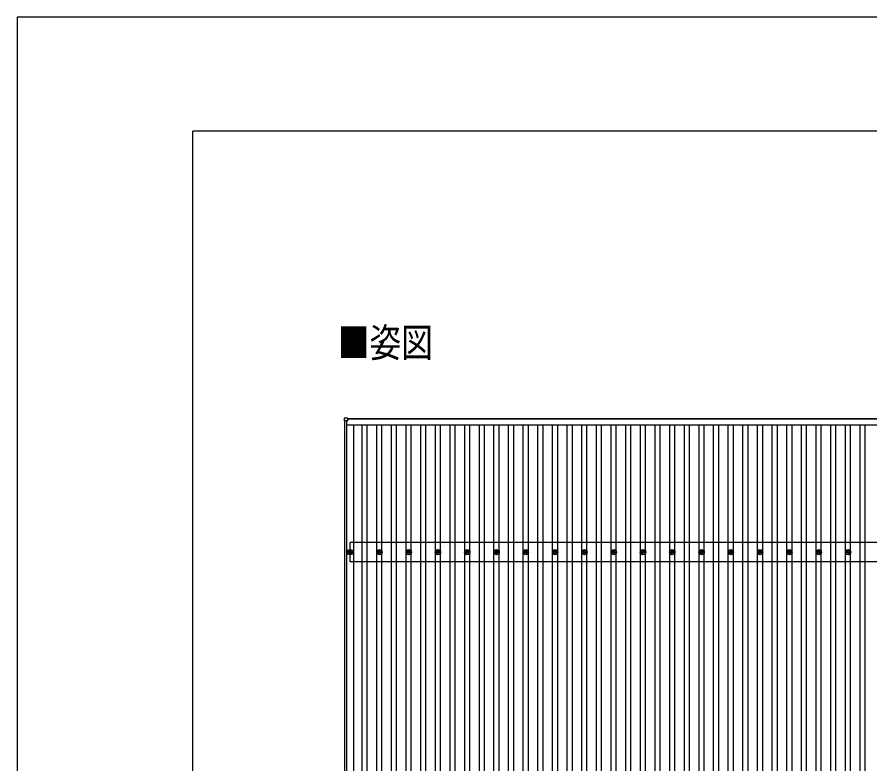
# Model space of a CAD drawing. Units: millimetres, scale not verified. Extents: x -16820 to 16820, y -11880 to 11880.
# Drawn here: x -16820 to -10996, y 6779 to 11880 of the extents above; entities that cross this region are included whole.
import ezdxf
from ezdxf.enums import TextEntityAlignment as Align

# ---------------------------------------------------------------- set-up
doc = ezdxf.new("R2010")
doc.units = ezdxf.units.MM
doc.header["$LTSCALE"] = 50
for name, color, linetype in [('0-2_USER1', 3, 'Continuous'), ('0-4_YKK_13', 4, 'Continuous'), ('0-5_YKK_A1', 4, 'Continuous'), ('0-7_YKK_ZWAK', 7, 'Continuous')]:
    doc.layers.add(name, color=color, linetype=linetype)
doc.styles.add('ＭＳ ゴシック', font='')
doc.styles.get('ＭＳ ゴシック').set_extended_font_data('MS Gothic')

msp = doc.modelspace()

# ---------------------------------------------------------------- linework, layer by layer
at = {"layer": '0-4_YKK_13'}
for p, q in [((-14584.22, 9122.57), (-14584.22, 9140.57)), ((-14583.22, 9141.57), (-14565.22, 9141.57)), ((-14565.22, 9121.57), (-14583.22, 9121.57)), ((-14564.22, 9140.57), (-14564.22, 9122.57)), ((-14555.92, 8226.89), (-14551.5, 8226.89)), ((-14555.92, 8223.39), (-14551.5, 8223.39)), ((-14547.67, 8235.14), (-14547.67, 8230.72)), ((-14547.67, 8219.56), (-14547.67, 8215.14)), ((-14544.17, 8235.14), (-14544.17, 8230.72)), ((-14544.17, 8219.56), (-14544.17, 8215.14)), ((-14540.34, 8226.89), (-14535.92, 8226.89)), ((-14540.34, 8223.39), (-14535.92, 8223.39)), ((-14355.92, 8226.89), (-14351.5, 8226.89)), ((-14355.92, 8223.39), (-14351.5, 8223.39)), ((-14347.67, 8235.14), (-14347.67, 8230.72)), ((-14347.67, 8219.56), (-14347.67, 8215.14)), ((-14344.17, 8235.14), (-14344.17, 8230.72)), ((-14344.17, 8219.56), (-14344.17, 8215.14)), ((-14340.34, 8226.89), (-14335.92, 8226.89)), ((-14340.34, 8223.39), (-14335.92, 8223.39)), ((-14155.92, 8226.89), (-14151.5, 8226.89)), ((-14155.92, 8223.39), (-14151.5, 8223.39)), ((-14147.67, 8235.14), (-14147.67, 8230.72)), ((-14147.67, 8219.56), (-14147.67, 8215.14)), ((-14144.17, 8235.14), (-14144.17, 8230.72)), ((-14144.17, 8219.56), (-14144.17, 8215.14)), ((-14140.34, 8226.89), (-14135.92, 8226.89)), ((-14140.34, 8223.39), (-14135.92, 8223.39)), ((-13955.92, 8226.89), (-13951.5, 8226.89)), ((-13955.92, 8223.39), (-13951.5, 8223.39)), ((-13947.67, 8235.14), (-13947.67, 8230.72)), ((-13947.67, 8219.56), (-13947.67, 8215.14)), ((-13944.17, 8235.14), (-13944.17, 8230.72)), ((-13944.17, 8219.56), (-13944.17, 8215.14)), ((-13940.34, 8226.89), (-13935.92, 8226.89)), ((-13940.34, 8223.39), (-13935.92, 8223.39)), ((-13755.92, 8226.89), (-13751.5, 8226.89)), ((-13755.92, 8223.39), (-13751.5, 8223.39)), ((-13747.67, 8235.14), (-13747.67, 8230.72)), ((-13747.67, 8219.56), (-13747.67, 8215.14)), ((-13744.17, 8235.14), (-13744.17, 8230.72)), ((-13744.17, 8219.56), (-13744.17, 8215.14)), ((-13740.34, 8226.89), (-13735.92, 8226.89)), ((-13740.34, 8223.39), (-13735.92, 8223.39)), ((-13555.92, 8226.89), (-13551.5, 8226.89)), ((-13555.92, 8223.39), (-13551.5, 8223.39)), ((-13547.67, 8235.14), (-13547.67, 8230.72)), ((-13547.67, 8219.56), (-13547.67, 8215.14)), ((-13544.17, 8235.14), (-13544.17, 8230.72)), ((-13544.17, 8219.56), (-13544.17, 8215.14)), ((-13540.34, 8226.89), (-13535.92, 8226.89)), ((-13540.34, 8223.39), (-13535.92, 8223.39)), ((-13355.92, 8226.89), (-13351.5, 8226.89)), ((-13355.92, 8223.39), (-13351.5, 8223.39)), ((-13347.67, 8235.14), (-13347.67, 8230.72)), ((-13347.67, 8219.56), (-13347.67, 8215.14)), ((-13344.17, 8235.14), (-13344.17, 8230.72)), ((-13344.17, 8219.56), (-13344.17, 8215.14)), ((-13340.34, 8226.89), (-13335.92, 8226.89)), ((-13340.34, 8223.39), (-13335.92, 8223.39)), ((-13155.92, 8226.89), (-13151.5, 8226.89)), ((-13155.92, 8223.39), (-13151.5, 8223.39)), ((-13147.67, 8235.14), (-13147.67, 8230.72)), ((-13147.67, 8219.56), (-13147.67, 8215.14)), ((-13144.17, 8235.14), (-13144.17, 8230.72)), ((-13144.17, 8219.56), (-13144.17, 8215.14)), ((-13140.34, 8226.89), (-13135.92, 8226.89)), ((-13140.34, 8223.39), (-13135.92, 8223.39)), ((-12955.92, 8226.89), (-12951.51, 8226.89)), ((-12955.92, 8223.39), (-12951.51, 8223.39)), ((-12947.67, 8235.14), (-12947.67, 8230.72)), ((-12947.67, 8219.56), (-12947.67, 8215.14)), ((-12944.17, 8235.14), (-12944.17, 8230.72)), ((-12944.17, 8219.56), (-12944.17, 8215.14)), ((-12940.34, 8226.89), (-12935.93, 8226.89)), ((-12940.34, 8223.39), (-12935.93, 8223.39)), ((-12755.92, 8226.89), (-12751.51, 8226.89)), ((-12755.92, 8223.39), (-12751.51, 8223.39)), ((-12747.67, 8235.14), (-12747.67, 8230.72)), ((-12747.67, 8219.56), (-12747.67, 8215.14)), ((-12744.17, 8235.14), (-12744.17, 8230.72)), ((-12744.17, 8219.56), (-12744.17, 8215.14)), ((-12740.34, 8226.89), (-12735.93, 8226.89)), ((-12740.34, 8223.39), (-12735.93, 8223.39)), ((-12555.92, 8226.89), (-12551.51, 8226.89)), ((-12555.92, 8223.39), (-12551.51, 8223.39)), ((-12547.67, 8235.14), (-12547.67, 8230.72)), ((-12547.67, 8219.56), (-12547.67, 8215.14)), ((-12544.17, 8235.14), (-12544.17, 8230.72)), ((-12544.17, 8219.56), (-12544.17, 8215.14)), ((-12540.34, 8226.89), (-12535.93, 8226.89)), ((-12540.34, 8223.39), (-12535.93, 8223.39)), ((-12355.92, 8226.89), (-12351.51, 8226.89)), ((-12355.92, 8223.39), (-12351.51, 8223.39)), ((-12347.67, 8235.14), (-12347.67, 8230.72)), ((-12347.67, 8219.56), (-12347.67, 8215.14)), ((-12344.17, 8235.14), (-12344.17, 8230.72)), ((-12344.17, 8219.56), (-12344.17, 8215.14)), ((-12340.34, 8226.89), (-12335.93, 8226.89)), ((-12340.34, 8223.39), (-12335.93, 8223.39)), ((-12155.92, 8226.89), (-12151.51, 8226.89)), ((-12155.92, 8223.39), (-12151.51, 8223.39)), ((-12147.67, 8235.14), (-12147.67, 8230.72)), ((-12147.67, 8219.56), (-12147.67, 8215.14)), ((-12144.17, 8235.14), (-12144.17, 8230.72)), ((-12144.17, 8219.56), (-12144.17, 8215.14)), ((-12140.34, 8226.89), (-12135.93, 8226.89)), ((-12140.34, 8223.39), (-12135.93, 8223.39)), ((-11955.92, 8226.89), (-11951.51, 8226.89)), ((-11955.92, 8223.39), (-11951.51, 8223.39)), ((-11947.67, 8235.14), (-11947.67, 8230.72)), ((-11947.67, 8219.56), (-11947.67, 8215.14)), ((-11944.17, 8235.14), (-11944.17, 8230.72)), ((-11944.17, 8219.56), (-11944.17, 8215.14)), ((-11940.34, 8226.89), (-11935.93, 8226.89)), ((-11940.34, 8223.39), (-11935.93, 8223.39)), ((-11755.92, 8226.89), (-11751.51, 8226.89)), ((-11755.92, 8223.39), (-11751.51, 8223.39)), ((-11747.67, 8235.14), (-11747.67, 8230.72)), ((-11747.67, 8219.56), (-11747.67, 8215.14)), ((-11744.17, 8235.14), (-11744.17, 8230.72)), ((-11744.17, 8219.56), (-11744.17, 8215.14)), ((-11740.34, 8226.89), (-11735.93, 8226.89)), ((-11740.34, 8223.39), (-11735.93, 8223.39)), ((-11555.92, 8226.89), (-11551.51, 8226.89)), ((-11555.92, 8223.39), (-11551.51, 8223.39)), ((-11547.67, 8235.14), (-11547.67, 8230.72)), ((-11547.67, 8219.56), (-11547.67, 8215.14)), ((-11544.17, 8235.14), (-11544.17, 8230.72)), ((-11544.17, 8219.56), (-11544.17, 8215.14)), ((-11540.34, 8226.89), (-11535.93, 8226.89)), ((-11540.34, 8223.39), (-11535.93, 8223.39)), ((-11355.92, 8226.89), (-11351.51, 8226.89)), ((-11355.92, 8223.39), (-11351.51, 8223.39)), ((-11347.67, 8235.14), (-11347.67, 8230.72)), ((-11347.67, 8219.56), (-11347.67, 8215.14)), ((-11344.17, 8235.14), (-11344.17, 8230.72)), ((-11344.17, 8219.56), (-11344.17, 8215.14)), ((-11340.34, 8226.89), (-11335.93, 8226.89)), ((-11340.34, 8223.39), (-11335.93, 8223.39)), ((-11155.92, 8226.89), (-11151.51, 8226.89)), ((-11155.92, 8223.39), (-11151.51, 8223.39)), ((-11147.67, 8235.14), (-11147.67, 8230.72)), ((-11147.67, 8219.56), (-11147.67, 8215.14)), ((-11144.17, 8235.14), (-11144.17, 8230.72)), ((-11144.17, 8219.56), (-11144.17, 8215.14)), ((-11140.34, 8226.89), (-11135.93, 8226.89)), ((-11140.34, 8223.39), (-11135.93, 8223.39))]:
    msp.add_line(p, q, dxfattribs=at)
for centre, radius in [((-14545.92, 8225.14), 18.25), ((-14545.92, 8225.14), 10.15), ((-14545.92, 8225.14), 5.85), ((-14545.92, 8225.14), 5.25), ((-14345.92, 8225.14), 18.25), ((-14345.92, 8225.14), 10.15), ((-14345.92, 8225.14), 5.85), ((-14345.92, 8225.14), 5.25), ((-14145.92, 8225.14), 18.25), ((-14145.92, 8225.14), 10.15), ((-14145.92, 8225.14), 5.85), ((-14145.92, 8225.14), 5.25), ((-13945.92, 8225.14), 18.25), ((-13945.92, 8225.14), 10.15), ((-13945.92, 8225.14), 5.85), ((-13945.92, 8225.14), 5.25), ((-13745.92, 8225.14), 18.25), ((-13745.92, 8225.14), 10.15), ((-13745.92, 8225.14), 5.85), ((-13745.92, 8225.14), 5.25), ((-13545.92, 8225.14), 18.25), ((-13545.92, 8225.14), 10.15), ((-13545.92, 8225.14), 5.85), ((-13545.92, 8225.14), 5.25), ((-13345.92, 8225.14), 18.25), ((-13345.92, 8225.14), 10.15), ((-13345.92, 8225.14), 5.85), ((-13345.92, 8225.14), 5.25), ((-13145.92, 8225.14), 18.25), ((-13145.92, 8225.14), 10.15), ((-13145.92, 8225.14), 5.85), ((-13145.92, 8225.14), 5.25), ((-12945.92, 8225.14), 18.25), ((-12945.92, 8225.14), 10.15), ((-12945.92, 8225.14), 5.85), ((-12945.92, 8225.14), 5.25), ((-12745.92, 8225.14), 18.25), ((-12745.92, 8225.14), 10.15), ((-12745.92, 8225.14), 5.85), ((-12745.92, 8225.14), 5.25), ((-12545.92, 8225.14), 18.25), ((-12545.92, 8225.14), 10.15), ((-12545.92, 8225.14), 5.85), ((-12545.92, 8225.14), 5.25), ((-12345.92, 8225.14), 18.25), ((-12345.92, 8225.14), 10.15), ((-12345.92, 8225.14), 5.85), ((-12345.92, 8225.14), 5.25), ((-12145.92, 8225.14), 18.25), ((-12145.92, 8225.14), 10.15), ((-12145.92, 8225.14), 5.85), ((-12145.92, 8225.14), 5.25), ((-11945.92, 8225.14), 18.25), ((-11945.92, 8225.14), 10.15), ((-11945.92, 8225.14), 5.85), ((-11945.92, 8225.14), 5.25), ((-11745.92, 8225.14), 18.25), ((-11745.92, 8225.14), 10.15), ((-11745.92, 8225.14), 5.85), ((-11745.92, 8225.14), 5.25), ((-11545.92, 8225.14), 18.25), ((-11545.92, 8225.14), 10.15), ((-11545.92, 8225.14), 5.85), ((-11545.92, 8225.14), 5.25), ((-11345.92, 8225.14), 18.25), ((-11345.92, 8225.14), 10.15), ((-11345.92, 8225.14), 5.85), ((-11345.92, 8225.14), 5.25), ((-11145.92, 8225.14), 18.25), ((-11145.92, 8225.14), 10.15), ((-11145.92, 8225.14), 5.85), ((-11145.92, 8225.14), 5.25)]:
    msp.add_circle(centre, radius, dxfattribs=at)
for centre, start, end in [((-14583.22, 9140.57), 90, 180), ((-14583.22, 9122.57), 180, 270), ((-14565.22, 9140.57), 0, 90), ((-14565.22, 9122.57), 270, 0)]:
    msp.add_arc(centre, 1, start, end, dxfattribs=at)
at = {"layer": '0-5_YKK_A1'}
for p, q in [((-14580.92, 3723.15), (-14580.92, 9121.57)), ((-14568.92, 3723.15), (-14568.92, 9121.57)), ((-14568.92, 9095.48), (-9170.92, 9095.48)), ((-14564.22, 9138.27), (-9155.92, 9138.27)), ((-9170.92, 9133.48), (-14564.22, 9133.48)), ((-14520.92, 3754.43), (-14520.92, 9095.48)), ((-14463.42, 3754.43), (-14463.42, 9095.48)), ((-14428.42, 3754.43), (-14428.42, 9095.48)), ((-14363.42, 8230.32), (-14363.42, 9095.48)), ((-14328.42, 8230.32), (-14328.42, 9095.48)), ((-14263.42, 3754.43), (-14263.42, 9095.48)), ((-14228.42, 3754.43), (-14228.42, 9095.48)), ((-14163.42, 8230.32), (-14163.42, 9095.48)), ((-14128.42, 8230.32), (-14128.42, 9095.48)), ((-14063.42, 3754.43), (-14063.42, 9095.48)), ((-14028.42, 3754.43), (-14028.42, 9095.48)), ((-13963.42, 8230.32), (-13963.42, 9095.48)), ((-13928.42, 8230.32), (-13928.42, 9095.48)), ((-13863.42, 3754.43), (-13863.42, 9095.48)), ((-13828.42, 3754.43), (-13828.42, 9095.48)), ((-13763.42, 8230.32), (-13763.42, 9095.48)), ((-13728.42, 8230.32), (-13728.42, 9095.48)), ((-13663.42, 3754.43), (-13663.42, 9095.48)), ((-13628.42, 3754.43), (-13628.42, 9095.48)), ((-13563.42, 8230.32), (-13563.42, 9095.48)), ((-13528.42, 8230.32), (-13528.42, 9095.48)), ((-13463.42, 3754.43), (-13463.42, 9095.48)), ((-13428.42, 3754.43), (-13428.42, 9095.48)), ((-13363.42, 8230.32), (-13363.42, 9095.48)), ((-13328.42, 8230.32), (-13328.42, 9095.48)), ((-13263.42, 3754.43), (-13263.42, 9095.48)), ((-13228.42, 3754.43), (-13228.42, 9095.48)), ((-13163.42, 8230.32), (-13163.42, 9095.48)), ((-13128.42, 8230.32), (-13128.42, 9095.48)), ((-13063.42, 3754.43), (-13063.42, 9095.48)), ((-13028.42, 3754.43), (-13028.42, 9095.48)), ((-12963.42, 8230.33), (-12963.42, 9095.48)), ((-12928.42, 8230.31), (-12928.42, 9095.48)), ((-12863.42, 3754.43), (-12863.42, 9095.48)), ((-12828.42, 3754.43), (-12828.42, 9095.48)), ((-12763.42, 8230.33), (-12763.42, 9095.48)), ((-12728.42, 8230.31), (-12728.42, 9095.48)), ((-12663.42, 3754.43), (-12663.42, 9095.48)), ((-12628.42, 3754.43), (-12628.42, 9095.48)), ((-12563.42, 8230.33), (-12563.42, 9095.48)), ((-12528.42, 8230.31), (-12528.42, 9095.48)), ((-12463.42, 3754.43), (-12463.42, 9095.48)), ((-12428.42, 3754.43), (-12428.42, 9095.48)), ((-12363.42, 8230.33), (-12363.42, 9095.48)), ((-12328.42, 8230.31), (-12328.42, 9095.48)), ((-12263.42, 3754.43), (-12263.42, 9095.48)), ((-12228.42, 3754.43), (-12228.42, 9095.48)), ((-12163.42, 8230.33), (-12163.42, 9095.48)), ((-12128.42, 8230.31), (-12128.42, 9095.48)), ((-12063.42, 3754.43), (-12063.42, 9095.48)), ((-12028.42, 3754.43), (-12028.42, 9095.48)), ((-11963.42, 8230.33), (-11963.42, 9095.48)), ((-11928.42, 8230.31), (-11928.42, 9095.48)), ((-11863.42, 3754.43), (-11863.42, 9095.48)), ((-11828.42, 3754.43), (-11828.42, 9095.48)), ((-11763.42, 8230.33), (-11763.42, 9095.48)), ((-11728.42, 8230.31), (-11728.42, 9095.48)), ((-11663.42, 3754.43), (-11663.42, 9095.48)), ((-11628.42, 3754.43), (-11628.42, 9095.48)), ((-11563.42, 8230.33), (-11563.42, 9095.48)), ((-11528.42, 8230.31), (-11528.42, 9095.48)), ((-11463.42, 3754.43), (-11463.42, 9095.48)), ((-11428.42, 3754.43), (-11428.42, 9095.48)), ((-11363.42, 8230.33), (-11363.42, 9095.48)), ((-11328.42, 8230.31), (-11328.42, 9095.48)), ((-11263.42, 3754.43), (-11263.42, 9095.48)), ((-11228.42, 3754.43), (-11228.42, 9095.48)), ((-11163.42, 8230.33), (-11163.42, 9095.48)), ((-11128.42, 8230.31), (-11128.42, 9095.48)), ((-11063.42, 3754.43), (-11063.42, 9095.48)), ((-11028.42, 3754.43), (-11028.42, 9095.48)), ((-6142.75, 8292.14), (-14545.92, 8292.14)), ((-14545.92, 8158.14), (-14545.92, 8292.14)), ((-14363.42, 6430.32), (-14363.42, 8219.96)), ((-14328.42, 6430.32), (-14328.42, 8219.96)), ((-14163.42, 6430.32), (-14163.42, 8219.96)), ((-14128.42, 6430.32), (-14128.42, 8219.96)), ((-13963.42, 6430.32), (-13963.42, 8219.96)), ((-13928.42, 6430.32), (-13928.42, 8219.96)), ((-13763.42, 6430.32), (-13763.42, 8219.96)), ((-13728.42, 6430.32), (-13728.42, 8219.96)), ((-13563.42, 6430.32), (-13563.42, 8219.96)), ((-13528.42, 6430.32), (-13528.42, 8219.96)), ((-13363.42, 6430.32), (-13363.42, 8219.96)), ((-13328.42, 6430.32), (-13328.42, 8219.96)), ((-13163.42, 6430.32), (-13163.42, 8219.96)), ((-13128.42, 6430.32), (-13128.42, 8219.96)), ((-12963.42, 6430.33), (-12963.42, 8219.96)), ((-12928.42, 6430.31), (-12928.42, 8219.97)), ((-12763.42, 6430.33), (-12763.42, 8219.96)), ((-12728.42, 6430.31), (-12728.42, 8219.97)), ((-12563.42, 6430.33), (-12563.42, 8219.96)), ((-12528.42, 6430.31), (-12528.42, 8219.97)), ((-12363.42, 6430.33), (-12363.42, 8219.96)), ((-12328.42, 6430.31), (-12328.42, 8219.97)), ((-12163.42, 6430.33), (-12163.42, 8219.96)), ((-12128.42, 6430.31), (-12128.42, 8219.97)), ((-11963.42, 6430.33), (-11963.42, 8219.96)), ((-11928.42, 6430.31), (-11928.42, 8219.97)), ((-11763.42, 6430.33), (-11763.42, 8219.96)), ((-11728.42, 6430.31), (-11728.42, 8219.97)), ((-11563.42, 6430.33), (-11563.42, 8219.96)), ((-11528.42, 6430.31), (-11528.42, 8219.97)), ((-11363.42, 6430.33), (-11363.42, 8219.96)), ((-11328.42, 6430.31), (-11328.42, 8219.97)), ((-11163.42, 6430.33), (-11163.42, 8219.96)), ((-11128.42, 6430.31), (-11128.42, 8219.97)), ((-6142.75, 8158.14), (-14545.92, 8158.14))]:
    msp.add_line(p, q, dxfattribs=at)
at = {"layer": '0-7_YKK_ZWAK'}
for p in [(15580.08, 11100), (-15619.92, -10100)]:
    msp.add_line(p, (-15619.92, 11100), dxfattribs=at)
msp.add_lwpolyline([(-16820, -11880), (16820, -11880), (16820, 11880), (-16820, 11880)], close=True, dxfattribs=at)

# ---------------------------------------------------------------- texts
at = {"layer": '0-2_USER1', "style": 'ＭＳ ゴシック', "width": 0.8}
msp.add_text('■姿図', height=197.9, dxfattribs=at).set_placement((-14628.55, 9498.25), align=Align.BOTTOM_LEFT)

doc.saveas('drawing.dxf')
